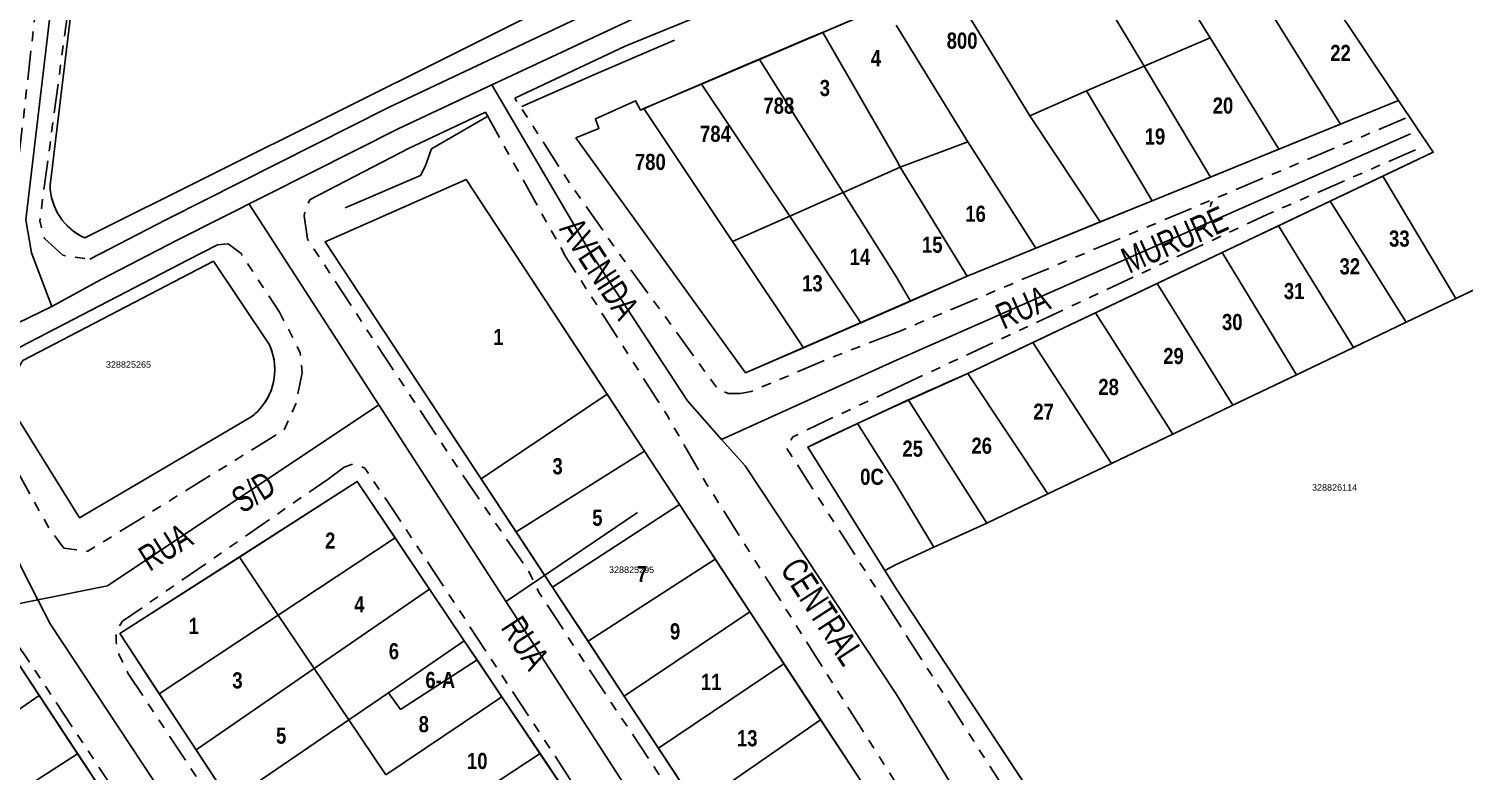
# Model space of a CAD drawing. Extents: x 205316 to 208372, y 4848714 to 4853250.
# Drawn here: x 205661.8 to 205884.3, y 4851107.2 to 4851222.2 of the extents above; entities that cross this region are included whole.
import ezdxf
from ezdxf.enums import TextEntityAlignment as Align

# ---------------------------------------------------------------- set-up
doc = ezdxf.new("R2010")
doc.units = 0
doc.header["$LTSCALE"] = 1.5
doc.header["$MEASUREMENT"] = 0
doc.linetypes.add('TRACO_25', pattern=[8, 3, -1, 1, -1, 1, -1])
for name, color, linetype in [('CD-MALHA-LOTES', 40, 'CONTINUOUS'), ('CD_TXT_QUADRA', 7, 'CONTINUOUS'), ('HD-VALAS-DRENOS', 170, 'CONTINUOUS'), ('RU-QUADRAS', 6, 'CONTINUOUS'), ('SV-EIXO-ROD-ESTR', 7, 'CONTINUOUS'), ('SV-EIXO-RUA-N-PAV', 6, 'CONTINUOUS'), ('SV-EST-MUNIC-PAV', 20, 'CONTINUOUS'), ('SV-RUA-NAO-PAV-S-GUIA-C-GUIA', 7, 'CONTINUOUS'), ('SV-TXT-MUNIC-PAV', 20, 'CONTINUOUS'), ('SV-TXT-RUA-N-PAV-S-GUIA-C-GUIA', 7, 'CONTINUOUS'), ('Th_NmrPort', 7, 'CONTINUOUS')]:
    doc.layers.add(name, color=color, linetype=linetype)
doc.styles.add('ARIAL', font='arial.ttf')
doc.styles.add('ROMANS', font='arial.ttf', dxfattribs={"height": 0.2})
doc.styles.get("Standard").update_dxf_attribs({"font": 'swisscbo.ttf'})

msp = doc.modelspace()

# ---------------------------------------------------------------- linework, layer by layer
at = {"layer": 'CD-MALHA-LOTES', "linetype": 'Continuous'}
for p, q in [((205844.94, 4851220.77), (205832.35, 4851241.23)), ((205822.28, 4851237.13), (205834.71, 4851216.39)), ((205804.15, 4851229.66), (205817, 4851208.71)), ((205784.91, 4851221.61), (205794.59, 4851225.71)), ((205874.1, 4851211.05), (205863.23, 4851227.33)), ((205784.91, 4851221.61), (205775.08, 4851217.43)), ((205796.3, 4851201.84), (205784.91, 4851221.61)), ((205807.36, 4851204.64), (205796.27, 4851222.73)), ((205844.94, 4851220.77), (205834.71, 4851216.39)), ((205855.56, 4851203.51), (205844.94, 4851220.77)), ((205775.08, 4851217.43), (205766.07, 4851213.6)), ((205788.06, 4851196.81), (205775.08, 4851217.43)), ((205834.71, 4851216.39), (205825.74, 4851212.56)), ((205845, 4851199.21), (205834.71, 4851216.39)), ((205766.07, 4851213.6), (205757.15, 4851209.8)), ((205779.76, 4851193.13), (205766.07, 4851213.6)), ((205825.74, 4851212.56), (205817, 4851208.71)), ((205825.74, 4851212.56), (205835.93, 4851195.52)), ((205749.64, 4851208.22), (205755.87, 4851211.02)), ((205755.87, 4851211.02), (205756.62, 4851209.57)), ((205879.51, 4851203.05), (205874.1, 4851211.05)), ((205750.2, 4851206.75), (205749.64, 4851208.22)), ((205756.62, 4851209.57), (205757.15, 4851209.8)), ((205757.15, 4851209.8), (205770.9, 4851189.2)), ((205817, 4851208.71), (205827.89, 4851192.25)), ((205746.6, 4851205.28), (205750.2, 4851206.75)), ((205855.56, 4851203.51), (205865.13, 4851207.4)), ((205772.93, 4851168.87), (205746.6, 4851205.28)), ((205807.36, 4851204.64), (205796.89, 4851200.74)), ((205817.91, 4851188.19), (205807.36, 4851204.64)), ((205845, 4851199.21), (205855.56, 4851203.51)), ((205796.89, 4851200.74), (205796.3, 4851201.84)), ((205871.67, 4851199.33), (205879.51, 4851203.05)), ((205729.6, 4851198.83), (205707.76, 4851189.19)), ((205751.45, 4851165.55), (205729.6, 4851198.83)), ((205788.06, 4851196.81), (205796.3, 4851200.46)), ((205796.3, 4851200.46), (205796.89, 4851200.74)), ((205796.89, 4851200.74), (205807.28, 4851183.83)), ((205835.93, 4851195.52), (205845, 4851199.21)), ((205871.67, 4851199.33), (205863.53, 4851195.46)), ((205883, 4851180.39), (205871.67, 4851199.33)), ((205779.76, 4851193.13), (205788.06, 4851196.81)), ((205788.06, 4851196.81), (205796.3, 4851183.72)), ((205827.89, 4851192.25), (205835.93, 4851195.52)), ((205863.53, 4851195.46), (205855.53, 4851191.66)), ((205863.53, 4851195.46), (205875.31, 4851176.71)), ((205770.9, 4851189.2), (205779.76, 4851193.13)), ((205790.78, 4851176.63), (205779.76, 4851193.13)), ((205827.89, 4851192.25), (205817.91, 4851188.19)), ((205855.53, 4851191.66), (205846.78, 4851187.5)), ((205855.53, 4851191.66), (205867.16, 4851172.81)), ((205707.76, 4851189.19), (205731.96, 4851152.44)), ((205770.9, 4851189.2), (205781.88, 4851172.76)), ((205807.28, 4851183.83), (205817.91, 4851188.19)), ((205846.78, 4851187.5), (205836.72, 4851182.72)), ((205846.78, 4851187.5), (205858.32, 4851168.57)), ((205798.5, 4851179.99), (205796.3, 4851183.72)), ((205807.28, 4851183.83), (205798.5, 4851179.99)), ((205883, 4851180.39), (205891.05, 4851184.24)), ((205836.72, 4851182.72), (205827.14, 4851178.17)), ((205848.44, 4851163.85), (205836.72, 4851182.72)), ((205796.27, 4851179.02), (205790.78, 4851176.63)), ((205798.5, 4851179.99), (205796.27, 4851179.02)), ((205875.31, 4851176.71), (205883, 4851180.39)), ((205781.88, 4851172.76), (205790.78, 4851176.63)), ((205827.14, 4851178.17), (205817.44, 4851173.56)), ((205827.14, 4851178.17), (205839.15, 4851159.4)), ((205867.16, 4851172.81), (205875.31, 4851176.71)), ((205781.88, 4851172.76), (205772.93, 4851168.87)), ((205817.44, 4851173.56), (205807.38, 4851168.78)), ((205817.44, 4851173.56), (205829.63, 4851154.85)), ((205858.32, 4851168.57), (205867.16, 4851172.81)), ((205807.38, 4851168.78), (205798.18, 4851164.67)), ((205807.38, 4851168.78), (205819.75, 4851150.12)), ((205848.44, 4851163.85), (205858.32, 4851168.57)), ((205731.96, 4851152.44), (205751.45, 4851165.55)), ((205757.24, 4851156.72), (205751.45, 4851165.55)), ((205790.29, 4851161.02), (205796.19, 4851163.79)), ((205796.19, 4851163.79), (205798.18, 4851164.67)), ((205798.18, 4851164.67), (205810.3, 4851145.6)), ((205839.15, 4851159.4), (205848.44, 4851163.85)), ((205782.56, 4851157.39), (205790.29, 4851161.02)), ((205790.29, 4851161.02), (205796.3, 4851151.5)), ((205829.63, 4851154.85), (205839.15, 4851159.4)), ((205737.35, 4851144.25), (205757.24, 4851156.72)), ((205762.66, 4851148.47), (205757.24, 4851156.72)), ((205794.5, 4851138.27), (205782.56, 4851157.39)), ((205819.75, 4851150.12), (205829.63, 4851154.85)), ((205712.74, 4851152.05), (205694.46, 4851140.34)), ((205718.59, 4851143.34), (205712.74, 4851152.05)), ((205731.96, 4851152.44), (205737.35, 4851144.25)), ((205802.1, 4851141.85), (205796.3, 4851151.5)), ((205810.3, 4851145.6), (205819.75, 4851150.12)), ((205743, 4851135.67), (205762.66, 4851148.47)), ((205768.22, 4851140), (205762.66, 4851148.47)), ((205810.3, 4851145.6), (205802.1, 4851141.85)), ((205700.5, 4851131.36), (205718.59, 4851143.34)), ((205723.95, 4851135.36), (205718.59, 4851143.34)), ((205737.35, 4851144.25), (205743, 4851135.67)), ((205802.1, 4851141.85), (205796.25, 4851139.18)), ((205694.46, 4851140.34), (205675.92, 4851128.48)), ((205694.46, 4851140.34), (205700.5, 4851131.36)), ((205748.52, 4851127.29), (205768.22, 4851140)), ((205773.57, 4851131.86), (205768.22, 4851140)), ((205794.5, 4851138.27), (205796.25, 4851139.18)), ((205796.3, 4851135.39), (205794.5, 4851138.27)), ((205706.08, 4851123.07), (205723.95, 4851135.36)), ((205729.33, 4851127.35), (205723.95, 4851135.36)), ((205743, 4851135.67), (205748.52, 4851127.29)), ((205861.78, 4851035.96), (205796.3, 4851135.39)), ((205682.05, 4851119.14), (205700.5, 4851131.36)), ((205706.08, 4851123.07), (205700.5, 4851131.36)), ((205754.12, 4851118.78), (205773.57, 4851131.86)), ((205778.87, 4851123.79), (205773.57, 4851131.86)), ((205663.44, 4851118.9), (205657.63, 4851127.71)), ((205675.92, 4851128.48), (205682.05, 4851119.14)), ((205729.33, 4851127.35), (205717.59, 4851119.33)), ((205731.31, 4851124.41), (205729.33, 4851127.35)), ((205748.52, 4851127.29), (205754.12, 4851118.78)), ((205687.75, 4851110.47), (205706.08, 4851123.07)), ((205711.43, 4851115.12), (205706.08, 4851123.07)), ((205719.46, 4851116.71), (205731.31, 4851124.41)), ((205735.16, 4851118.68), (205731.31, 4851124.41)), ((205759.43, 4851110.72), (205778.87, 4851123.79)), ((205784.55, 4851115.13), (205778.87, 4851123.79)), ((205663.44, 4851118.9), (205644.11, 4851105.6)), ((205669.4, 4851109.87), (205663.44, 4851118.9)), ((205682.05, 4851119.14), (205687.75, 4851110.47)), ((205717.59, 4851119.33), (205711.43, 4851115.12)), ((205717.16, 4851106.61), (205735.16, 4851118.68)), ((205717.59, 4851119.33), (205719.46, 4851116.71)), ((205741.06, 4851109.9), (205735.16, 4851118.68)), ((205754.12, 4851118.78), (205759.43, 4851110.72)), ((205692.97, 4851102.51), (205711.43, 4851115.12)), ((205711.43, 4851115.12), (205717.16, 4851106.61)), ((205765.29, 4851101.81), (205784.55, 4851115.13)), ((205789.99, 4851106.85), (205784.55, 4851115.13)), ((205669.4, 4851109.87), (205649.69, 4851097.24)), ((205674.27, 4851102.48), (205669.4, 4851109.87)), ((205687.75, 4851110.47), (205692.97, 4851102.51)), ((205722.95, 4851098.01), (205741.06, 4851109.9)), ((205746.19, 4851102.26), (205741.06, 4851109.9)), ((205759.43, 4851110.72), (205765.29, 4851101.81))]:
    msp.add_line(p, q, dxfattribs=at)
at = {"layer": 'CD-MALHA-LOTES'}
for points in [[(205741.42, 4851271.25), (205672.26, 4851257.17), (205665.12, 4851197.93, 0.289877), (205670.51, 4851189.77), (205747.89, 4851228.4), (205748.67, 4851233.06)], [(205690.45, 4851186.15), (205699.12, 4851173.2, -0.358811), (205696.16, 4851161.94), (205669.71, 4851146.44), (205659.18, 4851163.32, -0.178802), (205660.9, 4851170.77)]]:
    msp.add_lwpolyline(points, format="xyb", close=True, dxfattribs=at)
at = {"layer": 'CD-MALHA-LOTES', "linetype": 'Continuous', "flags": 128}
msp.add_lwpolyline([(205865.13, 4851207.4), (205854.94, 4851223.72), (205863.23, 4851227.33)], dxfattribs=at)
at = {"layer": 'HD-VALAS-DRENOS', "flags": 128}
msp.add_lwpolyline([(205761.92, 4851220.42), (205749.51, 4851215.11), (205738.25, 4851210.14)], dxfattribs=at)
at = {"layer": 'RU-QUADRAS', "linetype": 'Continuous'}
for points in [[(205673.37, 4851344.58, 0.002857), (205653.28, 4851188.54, -0.001798), (205524.84, 4851121.92), (205481.74, 4851108.2), (205426.09, 4851116.62), (205393.41, 4851144.74), (205398.95, 4851178.71), (205412.05, 4851264.43)], [(206366.06, 4850448.24), (206312.21, 4850469.63), (206324.94, 4850513.69), (206324.27, 4850513.99), (206325.71, 4850544.66), (206326.38, 4850554.21), (206300.23, 4850615.35), (206292.08, 4850610.66), (206266.93, 4850651.09), (206196.64, 4850757.16), (206076.87, 4850935.49), (205967.03, 4851102.65, 0.001262), (205867.86, 4851254.49)]]:
    msp.add_lwpolyline(points, format="xyb", dxfattribs=at)
for points in [[(205670.51, 4851189.77), (205747.89, 4851228.4), (205748.67, 4851233.06), (205741.42, 4851271.25), (205672.26, 4851257.17), (205665.12, 4851197.93, 0.142015), (205666.63, 4851193.07, 0.142538)], [(205746.6, 4851205.28), (205750.2, 4851206.75), (205749.64, 4851208.22), (205755.87, 4851211.02), (205756.62, 4851209.57, -0.006739), (205849.3, 4851248.1), (205867.86, 4851254.49, -0.001284), (205966.51, 4851103.44), (205861.78, 4851035.96), (205796.3, 4851135.39), (205782.56, 4851157.39, -0.009764), (205807.38, 4851168.78), (205879.51, 4851203.05), (205874.1, 4851211.05), (205807.28, 4851183.83), (205772.93, 4851168.87)]]:
    msp.add_lwpolyline(points, format="xyb", close=True, dxfattribs=at)
for points in [[(205707.76, 4851189.19), (205729.6, 4851198.83), (205798.9, 4851093.36), (205796.3, 4851091.75), (205779.43, 4851080.33)], [(205675.92, 4851128.48), (205712.74, 4851152.05), (205762.9, 4851077.39), (205725.76, 4851052.55)], [(205618.87, 4851101.35), (205657.63, 4851127.71), (205713.49, 4851043), (205675.48, 4851017.91)]]:
    msp.add_lwpolyline(points, close=True, dxfattribs=at)
at = {"layer": 'RU-QUADRAS'}
msp.add_lwpolyline([(205660.9, 4851170.77), (205690.45, 4851186.15), (205699.12, 4851173.2), (205699.16, 4851173.09), (205699.35, 4851172.63), (205699.52, 4851172.16), (205699.66, 4851171.68), (205699.77, 4851171.19), (205699.86, 4851170.7), (205699.92, 4851170.2), (205699.95, 4851169.7), (205699.96, 4851169.2), (205699.93, 4851168.7), (205699.88, 4851168.21), (205699.81, 4851167.71), (205699.7, 4851167.22), (205699.57, 4851166.74), (205699.42, 4851166.27), (205699.23, 4851165.8), (205699.03, 4851165.35), (205698.8, 4851164.9), (205698.54, 4851164.47), (205698.26, 4851164.06), (205697.96, 4851163.66), (205697.64, 4851163.28), (205697.3, 4851162.91), (205696.93, 4851162.57), (205696.55, 4851162.24), (205696.16, 4851161.94), (205669.71, 4851146.44), (205659.18, 4851163.32)], dxfattribs=at)
at = {"layer": 'SV-EIXO-ROD-ESTR', "flags": 128}
msp.add_lwpolyline([(205758.48, 4851225.11), (205733.61, 4851213.49), (205719.16, 4851206.74), (205684.82, 4851189.41), (205672.96, 4851183.28), (205665.41, 4851179.14), (205653.01, 4851173.16), (205649.88, 4851171.54), (205628.57, 4851160.44), (205593.83, 4851142.54), (205592.16, 4851141.69), (205552.01, 4851121.19), (205536.52, 4851114.16), (205528.19, 4851108.15), (205494.62, 4851102.29), (205477.68, 4851100.98), (205460.08, 4851101.31), (205425.21, 4851109.13), (205413.8, 4851112.39), (205400.77, 4851123.8), (205391.64, 4851132.6), (205381.21, 4851152.15), (205373.61, 4851170.39)], dxfattribs=at)
at = {"layer": 'SV-EIXO-RUA-N-PAV', "flags": 128}
for points in [[(205690.92, 4851415.71), (205683.7, 4851362.38), (205669.32, 4851259.93), (205661.36, 4851192.59), (205662.23, 4851187.49), (205665.41, 4851179.14)], [(205733.61, 4851213.49), (205748.72, 4851187.7), (205763.94, 4851164.52), (205769.2, 4851158.56), (205772.84, 4851154.45), (205796.29, 4851119.03)], [(205875.97, 4851205.92), (205796.29, 4851170.85)], [(205695.97, 4851195.03), (205716.09, 4851163.91), (205772.06, 4851077.32), (205773.93, 4851074.45), (205796.29, 4851039.84)], [(205796.47, 4850931.25), (205782.35, 4850952.63), (205721.99, 4851043.98), (205665.13, 4851130.02), (205663.23, 4851133.72), (205660.47, 4851139.1), (205650.73, 4851161.68), (205649.88, 4851171.54)], [(205796.29, 4851170.85), (205769.2, 4851158.56)], [(205512.31, 4851036.53), (205554.66, 4851064.62), (205561.73, 4851069.49), (205571.19, 4851076.01), (205608.66, 4851100.62), (205613.16, 4851103.67), (205621.15, 4851109.07), (205655.68, 4851132.21), (205663.23, 4851133.72), (205674.05, 4851135.89), (205716.09, 4851163.91), (205716.13, 4851163.94)], [(205756.19, 4851147.26), (205735.87, 4851133.5)], [(205796.29, 4851119.03), (205809.07, 4851098.13), (205829.62, 4851064.53), (205856.59, 4851024.43), (205889.67, 4850975.27), (205891.39, 4850972.62), (205924.7, 4850921.42), (205941.09, 4850896.24), (205959.65, 4850868.72)]]:
    msp.add_lwpolyline(points, dxfattribs=at)
at = {"layer": 'SV-EST-MUNIC-PAV', "flags": 128}
for points in [[(205796.29, 4851236.11), (205776.95, 4851228.76), (205754.25, 4851219.48), (205737.14, 4851211.4)], [(205751.4, 4851225.94), (205717.58, 4851209.97), (205683.18, 4851192.61), (205671.31, 4851186.47)], [(205732.59, 4851209.25), (205720.68, 4851203.62), (205705.45, 4851195.73)], [(205691.09, 4851188.69), (205686.4, 4851186.32), (205660.56, 4851172.91)]]:
    msp.add_lwpolyline(points, dxfattribs=at)
at = {"layer": 'SV-RUA-NAO-PAV-S-GUIA-C-GUIA', "linetype": 'TRACO_25', "flags": 128}
for points in [[(205655.91, 4851179.67), (205659.24, 4851183.7), (205659.82, 4851187.45), (205659.32, 4851193.63), (205674.4, 4851326.91), (205687.42, 4851415.71)], [(205694.17, 4851415.71), (205686.89, 4851361.94), (205672.52, 4851259.49), (205663.52, 4851192.41), (205664.26, 4851189.69), (205667.1, 4851187.09), (205671.31, 4851186.47)], [(205796.29, 4851175.12), (205786.66, 4851171.42), (205773.8, 4851166), (205772.07, 4851165.69), (205770.22, 4851165.69), (205768.61, 4851166.37), (205753.08, 4851187.68), (205745.54, 4851198.44), (205741.82, 4851204.26), (205737.14, 4851211.4)], [(205732.59, 4851209.25), (205745.03, 4851186.92), (205760.75, 4851162.32), (205766.93, 4851151.59), (205796.29, 4851105.23)], [(205875.22, 4851208.31), (205796.35, 4851175.15), (205796.29, 4851175.12)], [(205796.29, 4851166.54), (205853.77, 4851193.4), (205877.91, 4851203.95)], [(205777.75, 4851079.13), (205746.95, 4851125.59), (205740.84, 4851134.98), (205739.38, 4851138.01), (205728.5, 4851153.87), (205705, 4851189.62), (205704.48, 4851193.19), (205704.84, 4851194.59), (205705.45, 4851195.73)], [(205691.09, 4851188.69), (205692.74, 4851188.86), (205694.72, 4851187.37), (205700.7, 4851178.28), (205703.91, 4851171.98), (205704.18, 4851168.87), (205703.24, 4851164.07), (205701.4, 4851160.03), (205670.97, 4851141.23), (205667.26, 4851141.72), (205664.99, 4851144.74), (205656.75, 4851159.67), (205656.1, 4851165.94), (205657.62, 4851169.83), (205660.56, 4851172.91)], [(205796.29, 4851130.61), (205779.24, 4851157.3), (205780.25, 4851158.94), (205782.67, 4851160.17), (205796.29, 4851166.54)], [(205804.13, 4851092.74), (205824.28, 4851061.05), (205884.36, 4850971.75), (205935.78, 4850892.72), (205969.94, 4850842.06), (205991.31, 4850810.38), (206001.51, 4850795.25), (206009.3, 4850784.46), (206013.69, 4850778.04), (206019.59, 4850769.48), (206025.65, 4850760.82), (206032.67, 4850751.16), (206038.15, 4850742.11), (206044.11, 4850733.29), (206050.55, 4850724.24), (206056.13, 4850716.61), (206062.99, 4850707.46), (206066.42, 4850702.93), (206068.94, 4850698.5), (206071.72, 4850693.96), (206074.65, 4850689.48), (206077.68, 4850685.15), (206080.61, 4850680.17), (206083.67, 4850675.79), (206086.94, 4850670.89), (206089.66, 4850667.08), (206092.82, 4850662.4), (206095.95, 4850658.32), (206098.68, 4850653.39), (206101.01, 4850648.55), (206103.94, 4850644.07), (206106.77, 4850639.39), (206109.26, 4850634.01), (206111.89, 4850629.02), (206114.92, 4850623.94), (206117.65, 4850619.56), (206120.38, 4850614.53), (206123.21, 4850610.39), (206126.39, 4850605.42), (206129.62, 4850600.69), (206132.5, 4850596.05), (206135.57, 4850591.97), (206138.85, 4850587.45), (206141.98, 4850582.72), (206145.61, 4850578.29), (206148.94, 4850573.86), (206151.97, 4850569.13), (206155.05, 4850564.7), (206157.97, 4850560.42), (206160.8, 4850556.14), (206164.38, 4850551.71), (206167.51, 4850547.03), (206170.84, 4850542.1), (206174.26, 4850538.07), (206177.69, 4850533.7), (206180.72, 4850529.31), (206183.7, 4850525.08), (206186.52, 4850520.95), (206189.2, 4850516.62), (206192.38, 4850512.19), (206195.41, 4850507.81), (206198.63, 4850503.68), (206202.21, 4850499.7), (206206.48, 4850496.38), (206211, 4850493.71), (206216.31, 4850491.69), (206221.36, 4850490.93), (206226.96, 4850490.81), (206232.61, 4850490.95), (206237.75, 4850491.93), (206243.19, 4850493.47), (206248.53, 4850495.3), (206253.17, 4850497.53), (206257.09, 4850500.95), (206260.97, 4850504.83), (206265.34, 4850508.36), (206269.77, 4850511.84), (206278.88, 4850518.59), (206288.09, 4850524.15), (206297.91, 4850528.47), (206312.95, 4850538.29), (206323.64, 4850545.13), (206325.63, 4850548.41), (206325.77, 4850552.11), (206324.67, 4850556.04), (206299.62, 4850612.08), (206187.27, 4850537.71), (206154.27, 4850584.24), (206194.65, 4850610.45), (206280.85, 4850661.86), (206278.75, 4850670.24), (206243.78, 4850651.22), (206149.78, 4850591.32), (206122.15, 4850634.49), (206181.84, 4850674.32), (206234.97, 4850707.01), (206230.7, 4850717.48), (206205.9, 4850703.22), (206115.59, 4850643.95), (206088.12, 4850686.57), (206203.66, 4850762.96), (206195.25, 4850772.96), (206190.61, 4850771.83), (206184.52, 4850778.49), (206165.85, 4850804.62), (206139.93, 4850839.4), (206132.92, 4850848.3), (206117.5, 4850867.91), (206102.75, 4850881.18), (206095.31, 4850890.71), (206092.41, 4850888.81), (206054.88, 4850862.36), (206025.65, 4850843.45), (205995.35, 4850824.19), (205992.08, 4850829.16), (205983.61, 4850842), (205966.49, 4850867.95), (205994.1, 4850886.14), (206057.63, 4850928.53), (206063.91, 4850933.15), (206065.42, 4850936.7), (206065.66, 4850942.17), (206064.62, 4850946.93), (206061.73, 4850952.96), (206035.67, 4850996.01), (206032.37, 4850996.18), (206029.19, 4850994.04), (205997.08, 4850973.45), (205960.02, 4850949.18), (205928.31, 4850927.84), (205913.62, 4850950.48), (205898.88, 4850972.77), (205993.76, 4851036.42), (205997.8, 4851040.5), (205999.18, 4851044.09), (205999.25, 4851050.36), (205998.19, 4851053.6), (205968.15, 4851095.65), (205965.5, 4851096.18), (205961.93, 4851094.56), (205861.95, 4851033.13), (205860.09, 4851033.01), (205858.98, 4851033.38), (205857.87, 4851034.25), (205796.29, 4851130.61)]]:
    msp.add_lwpolyline(points, dxfattribs=at)
for points in [[(205708.21, 4851152.42), (205710.68, 4851154.28), (205712.16, 4851154.77), (205713.93, 4851154.1), (205718.88, 4851146.79), (205748.76, 4851101.31), (205762.81, 4851080.53), (205764.09, 4851078.46), (205764.13, 4851076.51), (205762.91, 4851074.96), (205759.89, 4851072.78), (205727.58, 4851051.7), (205725.57, 4851050.87), (205723.68, 4851052.29), (205721.16, 4851055.72), (205677.18, 4851122.38), (205675.8, 4851125.3), (205675.36, 4851127.21), (205675.39, 4851128.7), (205675.89, 4851129.69), (205676.35, 4851130.4)], [(205649.15, 4851123.52), (205655.19, 4851127.58), (205657.25, 4851128.62), (205659, 4851128.3), (205661.33, 4851124.97), (205690.47, 4851080.9), (205715.95, 4851042.73), (205677.7, 4851017.84), (205675.94, 4851016.85), (205674.44, 4851016.92), (205673.54, 4851017.7), (205626, 4851089.03), (205619.27, 4851098.96), (205618.23, 4851101.03), (205618.4, 4851102.53), (205621.47, 4851105.06)]]:
    msp.add_lwpolyline(points, close=True, dxfattribs=at)
at = {"layer": 'SV-TXT-MUNIC-PAV', "flags": 128}
msp.add_lwpolyline([(205732.83, 4851208.53), (205724.23, 4851203.59), (205723.26, 4851200.85), (205722.55, 4851199.45), (205710.84, 4851194.43)], dxfattribs=at)
msp.add_lwpolyline([(205729.6, 4851198.83), (205707.76, 4851189.19), (205731.96, 4851152.44), (205751.45, 4851165.55)], close=True, dxfattribs=at)

# ---------------------------------------------------------------- texts
at = {"layer": 'CD_TXT_QUADRA', "color": 7, "linetype": 'Continuous', "style": 'ROMANS'}
for s, p in [('328825265', (205677.27, 4851170.17)), ('328826114', (205864.21, 4851151.13)), ('328825295', (205755.25, 4851138.38))]:
    msp.add_text(s, height=1, dxfattribs=at).set_placement(p, align=Align.MIDDLE)
at = {"layer": 'SV-TXT-RUA-N-PAV-S-GUIA-C-GUIA', "style": 'ARIAL', "width": 0.7}
for s, rotation, p in [('RUA            MURURÉ', 24, (205812.91, 4851175.54)), ('AVENIDA                                          CENTRAL', 303, (205743.95, 4851191.15)), ('RUA        S/D', 32, (205680.56, 4851138.03)), ('RUA                           A', 303, (205734.87, 4851129.41))]:
    msp.add_text(s, height=4, rotation=rotation, dxfattribs=at).set_placement(p)
at = {"layer": 'Th_NmrPort', "color": 1}
for s, p in [('800', (205804.09, 4851220.34)), ('4', (205792.32, 4851217.63)), ('22', (205863.54, 4851218.43)), ('3', (205784.41, 4851213)), ('788', (205775.68, 4851210.27)), ('20', (205845.32, 4851210.28)), ('784', (205765.86, 4851205.91)), ('19', (205834.78, 4851205.49)), ('780', (205755.77, 4851201.55)), ('16', (205806.97, 4851193.52)), ('15', (205800.26, 4851188.72)), ('33', (205872.65, 4851189.68)), ('14', (205789.05, 4851186.84)), ('32', (205864.98, 4851185.37)), ('13', (205781.68, 4851182.75)), ('31', (205856.35, 4851181.54)), ('30', (205846.76, 4851176.75)), ('1', (205733.82, 4851174.43)), ('29', (205837.65, 4851171.48)), ('28', (205827.59, 4851166.69)), ('27', (205817.52, 4851162.86)), ('26', (205807.93, 4851157.59)), ('25', (205797.23, 4851157.14)), ('3', (205742.99, 4851154.41)), ('0C', (205790.68, 4851152.78)), ('5', (205749.15, 4851146.44)), ('2', (205707.75, 4851142.88)), ('7', (205756.08, 4851137.71)), ('4', (205712.27, 4851133.01)), ('1', (205686.6, 4851129.68)), ('9', (205761.2, 4851128.83)), ('6', (205717.62, 4851125.76)), ('3', (205693.37, 4851121.24)), ('6-A', (205723.29, 4851121.3)), ('11', (205766, 4851121.01)), ('8', (205722.25, 4851114.46)), ('5', (205700.15, 4851112.68)), ('13', (205771.58, 4851112.28)), ('10', (205729.74, 4851108.76))]:
    msp.add_text(s, height=2.5, dxfattribs=at).set_placement(p, align=Align.MIDDLE_LEFT)

doc.saveas('drawing.dxf')
